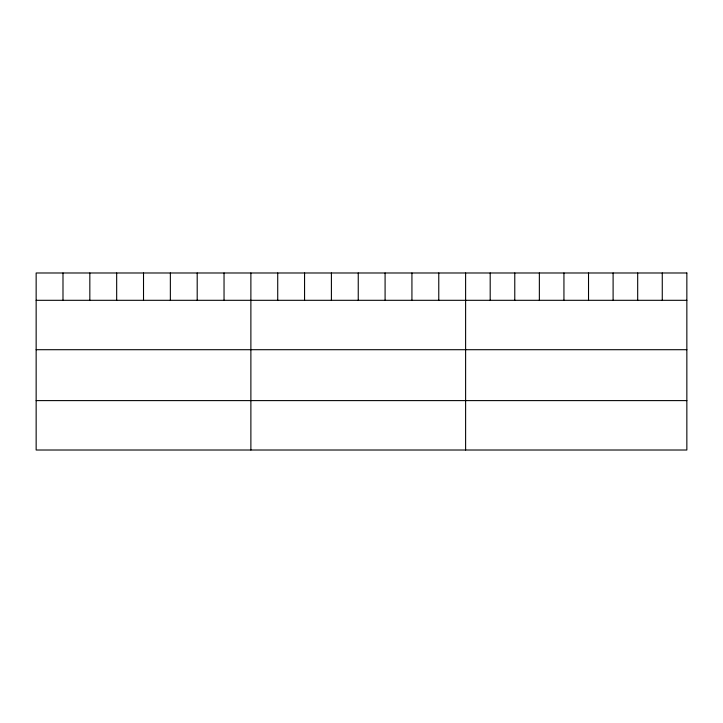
<?xml version="1.0" encoding="UTF-8"?>
<svg xmlns="http://www.w3.org/2000/svg" width="723" height="723" viewBox="0 0 723 723"><rect width="100%" height="100%" fill="white"/><g stroke="black" fill="none" stroke-linecap="round" stroke-linejoin="round"><path stroke-width="1.08" d="M36.15 300.307L686.85 300.307M36.15 349.706L686.85 349.706M36.15 400.605L686.85 400.605M662.268 272.987L662.268 300.307M637.686 272.987L637.686 300.307M613.104 272.987L613.104 300.307M588.522 272.987L588.522 300.307M563.94 272.987L563.94 300.307M539.358 272.987L539.358 300.307M514.776 272.987L514.776 300.307M490.194 272.987L490.194 300.307M465.612 272.987L465.612 450.013M438.771 272.987L438.771 300.307M411.929 272.987L411.929 300.307M385.088 272.987L385.088 300.307M358.247 272.987L358.247 300.307M331.405 272.987L331.405 300.307M304.564 272.987L304.564 300.307M277.722 272.987L277.722 300.307M250.881 272.987L250.881 450.013M224.04 272.987L224.04 300.307M197.198 272.987L197.198 300.307M170.357 272.987L170.357 300.307M143.516 272.987L143.516 300.307M116.674 272.987L116.674 300.307M89.833 272.987L89.833 300.307M62.991 272.987L62.991 300.307M686.85 272.987L36.15 272.987L36.15 450.013L686.85 450.013L686.85 272.987"/></g></svg>
